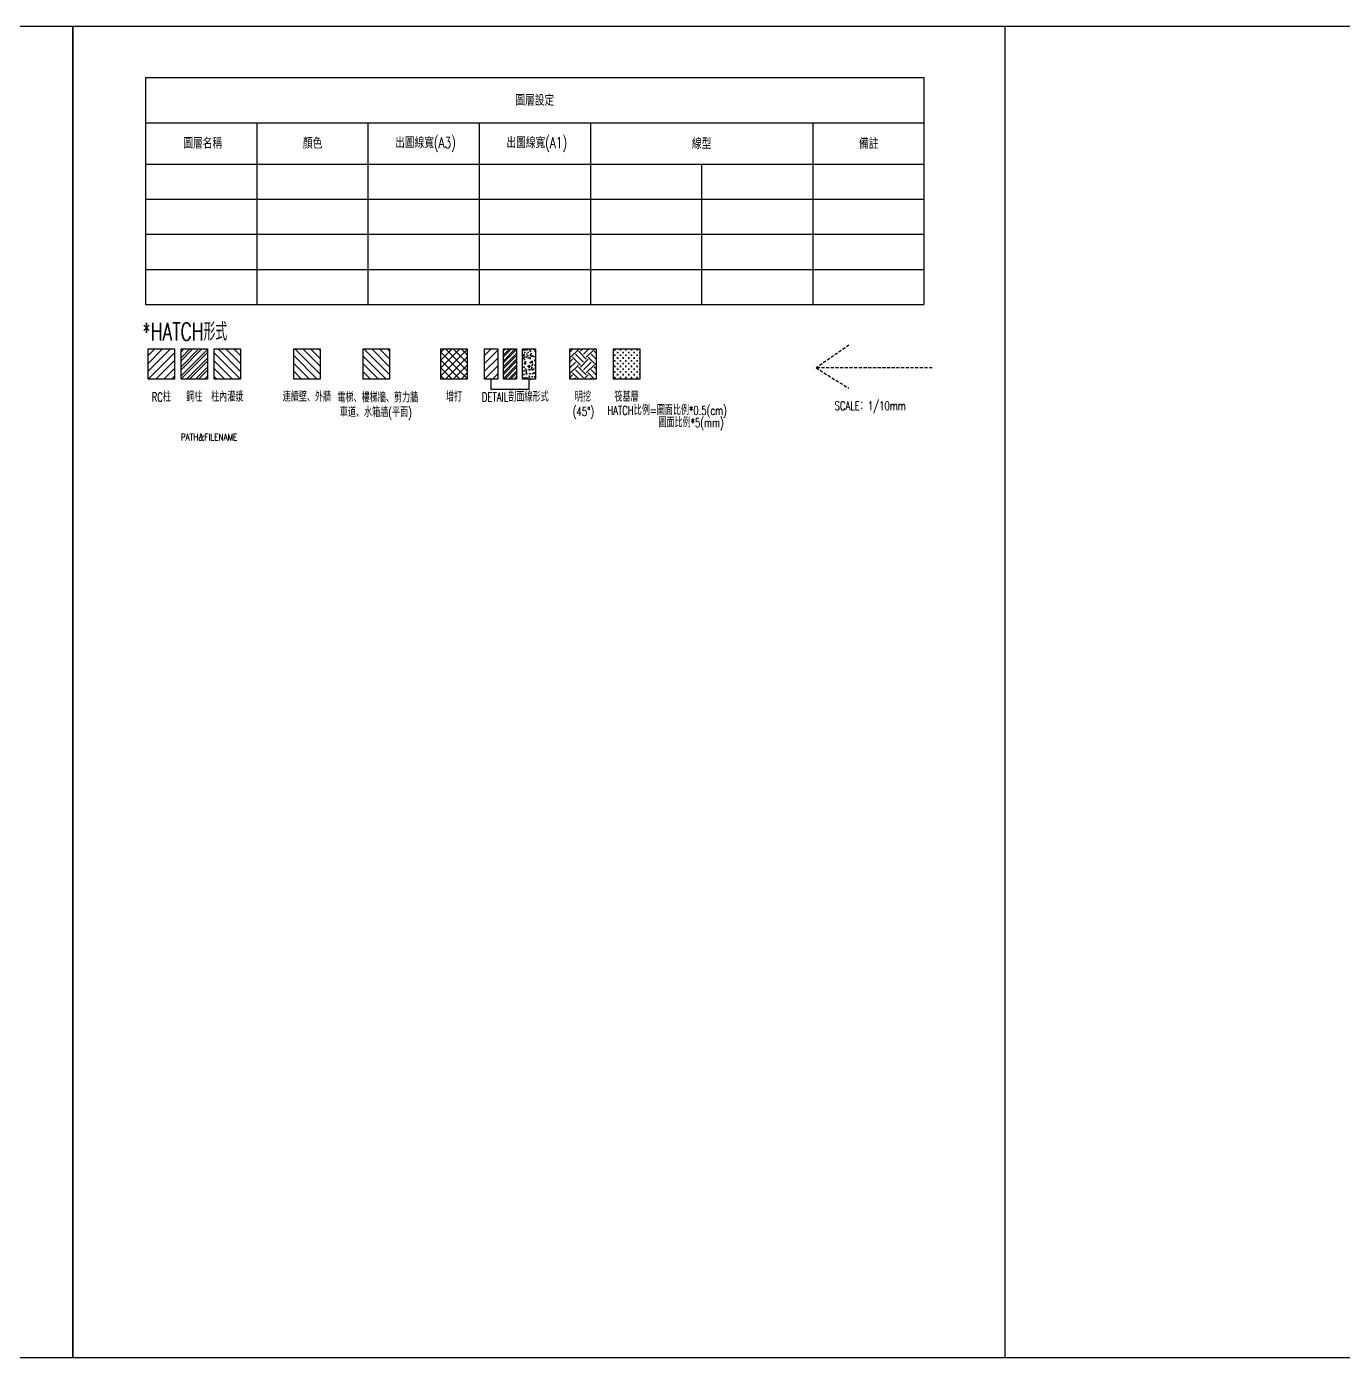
# Model space of a CAD drawing. Header units: millimetres. Extents: x -3377 to 119122, y -22007 to 15479.
# Drawn here: x -861 to -267, y 7760 to 8360 of the extents above; entities that cross this region are included whole.
import ezdxf
from ezdxf.enums import TextEntityAlignment as Align

# ---------------------------------------------------------------- set-up
doc = ezdxf.new("R2010")
doc.units = ezdxf.units.MM
doc.header["$LTSCALE"] = 150
doc.header["$MEASUREMENT"] = 0
doc.linetypes.add('CENTER', pattern=[2, 1.25, -0.25, 0.25, -0.25])
doc.linetypes.add('HIDDEN', pattern=[0.375, 0.25, -0.125])
doc.layers.get('0').update_dxf_attribs({"plot": 0})
for name, color, linetype in [('A-TITLE', 1, 'Continuous'), ('S-GRID', 1, 'CENTER'), ('S-HATCH', 13, 'Continuous'), ('S-HATCH-COL', 13, 'Continuous'), ('S-HATCH-CONC', 124, 'Continuous'), ('S-HATCH-CONCWALL', 161, 'Continuous'), ('S-HATCH-SCOL', 34, 'Continuous'), ('S-KICKER', 30, 'HIDDEN')]:
    doc.layers.add(name, color=color, linetype=linetype)
doc.styles.add('CS4', font='romans.shx', dxfattribs={"width": 0.7, "height": 45, "bigfont": 'lsp.shx'})
doc.styles.add('LSP', font='SIMPLEX.shx', dxfattribs={"width": 0.8, "bigfont": 'lsp.shx'})

# ---------------------------------------------------------------- blocks, each defined once
blk = doc.blocks.new('鋼梁側向支撐')
at = {"layer": 'S-KICKER'}
for p, q in [((396, 274), (0, 0)), ((1396, 0), (0, 0)), ((0, 0), (396, -246))]:
    blk.add_line(p, q, dxfattribs=at)

msp = doc.modelspace()

# ---------------------------------------------------------------- hatches: boundary and pattern name
at = {"layer": 'S-HATCH'}
h = msp.add_hatch(dxfattribs=at)
h.set_pattern_fill('ANSI32', color=256, scale=0.3, style=0)
h.set_pattern_definition([(45, (1866.3963, 2592.254), (-2.0205576, 2.0205576), []), (45, (1867.7433, 2592.254), (-2.0205576, 2.0205576), [])])
h.paths.add_polyline_path([(-791.24, 8214.82), (-779.36, 8214.82), (-779.36, 8201.21), (-791.24, 8201.21)])
h = msp.add_hatch(dxfattribs=at)
h.set_pattern_fill('ANSI37', color=256, scale=20, style=0)
h.set_pattern_definition([(45, (-674.1624, 8248.697), (-1.76777, 1.76777), []), (135, (-674.1624, 8248.697), (-1.76777, -1.76777), [])])
h.paths.add_polyline_path([(-674.16, 8214.82), (-662.29, 8214.82), (-662.29, 8201.21), (-674.16, 8201.21)])
h = msp.add_hatch(dxfattribs=at)
h.set_pattern_fill('ANSI31', color=256, scale=20, style=0)
h.set_pattern_definition([(45, (-654.4986, 8201.2108), (-1.76777, 1.76777), [])])
h.paths.add_polyline_path([(-654.5, 8214.82), (-648.56, 8214.82), (-648.56, 8201.21), (-654.5, 8201.21)])
h = msp.add_hatch(dxfattribs=at)
h.set_pattern_fill('ANSI32', color=256, scale=5, style=0)
h.set_pattern_definition([(45, (-654.4986, 8248.697), (-1.325825, 1.325825), []), (45, (-653.6147, 8248.697), (-1.325825, 1.325825), [])])
h.paths.add_polyline_path([(-645.96, 8214.82), (-640.03, 8214.82), (-640.03, 8201.21), (-645.96, 8201.21)])
h = msp.add_hatch(dxfattribs=at)
h.set_pattern_fill('AR-CONC', color=256, scale=0.5)
h.set_pattern_definition([(50, (0, 7760.1355), (3.586301, -0.313761), [0.375, -4.125]), (355, (0, 7760.1355), (-0.693757, 3.76096), [0.3, -3.3]), (100.45144, (0.299, 7760.1093), (2.892544, 3.4472), [0.318701, -3.50571]), (46.1842, (0, 7761.1355), (5.336207, -0.827596), [0.5625, -6.1875]), (96.6356, (0.4447, 7761.0665), (4.67331, 4.870593), [0.47805, -5.25857]), (351.1842, (0, 7761.1355), (4.67331, 4.870593), [0.45, -4.95]), (21, (0.5, 7760.8855), (2.984535, -2.013094), [0.375, -4.125]), (326, (0.5, 7760.8855), (1.216577, 3.62575), [0.3, -3.3]), (71.45144, (0.7487, 7760.7177), (4.201112, 1.612656), [0.318701, -3.50571]), (37.5, (0, 7760.1355), (0.0607993, 1.6644693), [0, -3.26, 0, -3.35, 0, -3.3125]), (7.5, (0, 7760.1355), (1.3153477, 1.9720586), [0, -1.91, 0, -3.185, 0, -1.2625]), (327.5, (-1.115, 7760.1355), (2.6691122, -0.1127744), [0, -1.25, 0, -3.9, 0, -5.175]), (317.5, (-1.615, 7760.1355), (2.915931, 0.500525), [0, -1.625, 0, -2.59, 0, -3.675])])
h.paths.add_polyline_path([(-637.43, 8214.82), (-631.49, 8214.82), (-631.49, 8201.21), (-637.43, 8201.21)])
at = {"layer": 'S-HATCH-COL'}
h = msp.add_hatch(dxfattribs=at)
h.set_pattern_fill('ANSI31', color=256, scale=20, style=0)
h.set_pattern_definition([(45, (-806.1127, 8201.2108), (-1.76777, 1.76777), [])])
h.paths.add_polyline_path([(-806.11, 8214.82), (-794.24, 8214.82), (-794.24, 8201.21), (-806.11, 8201.21)])
h = msp.add_hatch(dxfattribs=at)
h.set_pattern_fill('EARTH', color=256, scale=20, angle=45, style=0)
h.set_pattern_definition([(45, (-389.439, 8423.2134), (4e-16, 7.07107), [5, -5]), (45, (-390.765, 8424.539), (4e-16, 7.07107), [5, -5]), (45, (-392.0907, 8425.865), (4e-16, 7.07107), [5, -5]), (135, (-392.0907, 8426.749), (-7.07107, 9e-16), [5, -5]), (135, (-390.765, 8428.075), (-7.07107, 9e-16), [5, -5]), (135, (-389.439, 8429.4006), (-7.07107, 9e-16), [5, -5])])
h.paths.add_polyline_path([(-616.11, 8214.82), (-604.23, 8214.82), (-604.23, 8201.21), (-616.11, 8201.21)])
h = msp.add_hatch(dxfattribs=at)
h.set_pattern_fill('CROSS', color=256, scale=5, style=0)
h.set_pattern_definition([(0, (-399.8243, 8423.2134), (1.25, 1.25), [0.625, -1.875]), (90, (-399.5118, 8422.9009), (-1.25, 1.25), [0.625, -1.875])])
h.paths.add_polyline_path([(-596.44, 8214.82), (-584.57, 8214.82), (-584.57, 8201.21), (-596.44, 8201.21)])
at = {"layer": 'S-HATCH-CONC'}
h = msp.add_hatch(dxfattribs=at)
h.set_pattern_fill('ANSI31', color=256, scale=20, angle=90, style=0)
h.set_pattern_definition([(135, (-740.4674, 8201.2108), (-1.76777, -1.76777), [])])
h.paths.add_polyline_path([(-740.47, 8214.82), (-728.59, 8214.82), (-728.59, 8201.21), (-740.47, 8201.21)])
at = {"layer": 'S-HATCH-CONCWALL'}
h = msp.add_hatch(dxfattribs=at)
h.set_pattern_fill('ANSI31', color=256, scale=20, angle=90, style=0)
h.paths.add_polyline_path([(-709.2, 8214.82), (-697.33, 8214.82), (-697.33, 8201.21), (-709.2, 8201.21)])
at = {"layer": 'S-HATCH-SCOL'}
h = msp.add_hatch(dxfattribs=at)
h.set_pattern_fill('ANSI31', color=256, scale=20, angle=90, style=0)
h.set_pattern_definition([(135, (-840, 1198.542), (-1.76776695, -1.76776695), [])])
h.paths.add_polyline_path([(-776.36, 8214.82), (-764.49, 8214.82), (-764.49, 8201.21), (-776.36, 8201.21)])

# ---------------------------------------------------------------- linework, layer by layer
for p, q in [((-807.27, 8337.12), (-456.47, 8337.12)), ((-807.27, 8337.12), (-807.27, 8234.84)), ((-456.47, 8337.12), (-456.47, 8234.84)), ((-807.27, 8316.79), (-456.47, 8316.79)), ((-757.16, 8316.79), (-757.16, 8234.84)), ((-707.04, 8316.79), (-707.04, 8234.84)), ((-656.93, 8316.79), (-656.93, 8234.84)), ((-606.81, 8316.79), (-606.81, 8234.84)), ((-506.58, 8316.79), (-506.58, 8234.84)), ((-807.27, 8298.16), (-456.47, 8298.16)), ((-556.7, 8298.16), (-556.7, 8234.84)), ((-807.27, 8282.33), (-456.47, 8282.33)), ((-807.27, 8266.5), (-456.47, 8266.5)), ((-807.27, 8250.67), (-456.47, 8250.67)), ((-807.27, 8234.84), (-456.47, 8234.84))]:
    msp.add_line(p, q)
at = {"layer": 'DEFPOINTS'}
msp.add_line((-420, 8360.14), (-420, 7760.14), dxfattribs=at)
for points in [[(-1680, 7760.14), (-840, 7760.14), (-840, 8360.14), (-1680, 8360.14)], [(-840, 7760.14), (0, 7760.14), (0, 8360.14), (-840, 8360.14)]]:
    msp.add_lwpolyline(points, close=True, dxfattribs=at)
at = {"layer": 'S-HATCH'}
for points in [[(-674.16, 8214.82), (-662.29, 8214.82), (-662.29, 8201.21), (-674.16, 8201.21)], [(-654.5, 8214.82), (-648.56, 8214.82), (-648.56, 8201.21), (-654.5, 8201.21)], [(-645.96, 8214.82), (-640.03, 8214.82), (-640.03, 8201.21), (-645.96, 8201.21)], [(-637.43, 8214.82), (-631.49, 8214.82), (-631.49, 8201.21), (-637.43, 8201.21)]]:
    msp.add_lwpolyline(points, close=True, dxfattribs=at)
msp.add_lwpolyline([(-634.46, 8201.21), (-634.46, 8196.45), (-651.53, 8196.45), (-651.53, 8201.21)], dxfattribs=at)
at = {"layer": 'S-HATCH-COL'}
for points in [[(-806.11, 8214.82), (-794.24, 8214.82), (-794.24, 8201.21), (-806.11, 8201.21)], [(-791.24, 8214.82), (-779.36, 8214.82), (-779.36, 8201.21), (-791.24, 8201.21)], [(-616.11, 8214.82), (-604.23, 8214.82), (-604.23, 8201.21), (-616.11, 8201.21)], [(-596.44, 8214.82), (-584.57, 8214.82), (-584.57, 8201.21), (-596.44, 8201.21)]]:
    msp.add_lwpolyline(points, close=True, dxfattribs=at)
at = {"layer": 'S-HATCH-CONC'}
msp.add_lwpolyline([(-740.47, 8214.82), (-728.59, 8214.82), (-728.59, 8201.21), (-740.47, 8201.21)], close=True, dxfattribs=at)
at = {"layer": 'S-HATCH-CONCWALL'}
msp.add_lwpolyline([(-709.2, 8214.82), (-697.33, 8214.82), (-697.33, 8201.21), (-709.2, 8201.21)], close=True, dxfattribs=at)
at = {"layer": 'S-HATCH-SCOL'}
msp.add_lwpolyline([(-776.36, 8214.82), (-764.49, 8214.82), (-764.49, 8201.21), (-776.36, 8201.21)], close=True, dxfattribs=at)

# ---------------------------------------------------------------- block references
at = {"layer": 'S-KICKER', "xscale": 0.03750000000000001, "yscale": 0.03750000000000001, "zscale": 0.03750000000000001}
msp.add_blockref('鋼梁側向支撐', (-505.11, 8206.28), dxfattribs=at)

# ---------------------------------------------------------------- texts
at = {"style": 'CS4', "width": 0.7}
for s, p in [('圖層設定', (-631.87, 8326.96)), ('圖層名稱', (-781.49, 8307.57)), ('顏色', (-731.94, 8307.58)), ('出圖線寬(A3)', (-681.07, 8307.83)), ('出圖線寬(A1)', (-630.95, 8307.83)), ('線型', (-556.65, 8307.44)), ('備註', (-481.37, 8307.44))]:
    msp.add_text(s, height=5, dxfattribs=at).set_placement(p, align=Align.MIDDLE_CENTER)
at = {"layer": 'A-TITLE', "color": 3, "style": 'LSP', "width": 0.8}
msp.add_text('PATH&FILENAME', height=3, dxfattribs=at).set_placement((-791.36, 8173.58))
at = {"layer": 'S-GRID', "style": 'CS4', "width": 0.7}
msp.add_text('*HATCH形式', height=8, dxfattribs=at).set_placement((-808.71, 8218.61))
at = {"layer": 'S-HATCH', "style": 'CS4', "width": 0.7}
for s, p in [('增打', (-668.22, 8193.12)), ('DETAIL剖面線形式', (-640.66, 8193.12))]:
    msp.add_text(s, height=4, dxfattribs=at).set_placement(p, align=Align.MIDDLE_CENTER)
at = {"layer": 'S-HATCH-COL', "style": 'CS4', "width": 0.7}
for s, p in [('RC柱', (-800.18, 8193.12)), ('鋼柱', (-785.3, 8193.12)), ('明挖', (-610.17, 8193.12)), ('筏基層', (-590.51, 8193.12)), ('(45%%D)', (-609.93, 8186.59)), ('HATCH比例=圖面比例*0.5(cm)', (-572.22, 8187.07)), ('圖面比例*5(mm)', (-561.42, 8181.55))]:
    msp.add_text(s, height=4, dxfattribs=at).set_placement(p, align=Align.MIDDLE_CENTER)
at = {"layer": 'S-HATCH-CONC', "style": 'CS4', "width": 0.7}
msp.add_text('連續壁、外牆', height=4, dxfattribs=at).set_placement((-734.53, 8193.12), align=Align.MIDDLE_CENTER)
at = {"layer": 'S-HATCH-CONCWALL', "style": 'CS4', "width": 0.7}
for s, p in [('電梯、樓梯牆、剪力牆', (-702.59, 8192.74)), ('車道、水箱牆(平面)', (-703.47, 8186.14))]:
    msp.add_text(s, height=4, dxfattribs=at).set_placement(p, align=Align.MIDDLE_CENTER)
at = {"layer": 'S-HATCH-SCOL', "style": 'CS4', "width": 0.7}
msp.add_text('柱內灌漿', height=4, dxfattribs=at).set_placement((-770.43, 8193.12), align=Align.MIDDLE_CENTER)
at = {"layer": 'S-KICKER', "style": 'CS4', "width": 0.7}
msp.add_text('SCALE：1/10mm', height=4, dxfattribs=at).set_placement((-480.72, 8189.18), align=Align.MIDDLE_CENTER)

doc.saveas('drawing.dxf')
